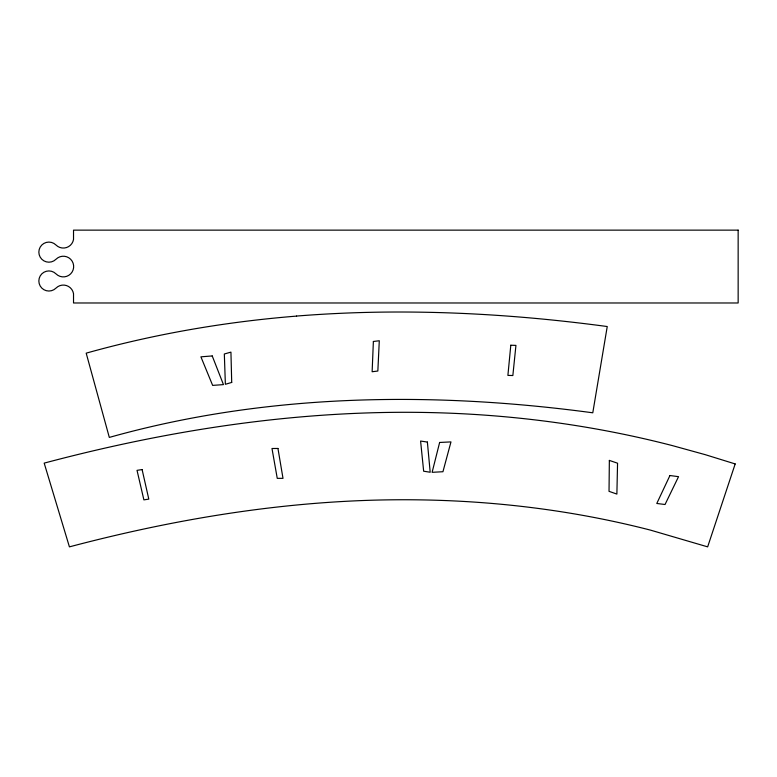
<?xml version="1.0" encoding="UTF-8"?>
<svg xmlns="http://www.w3.org/2000/svg" width="777" height="777" viewBox="0 0 777 777"><rect width="100%" height="100%" fill="white"/><g stroke="black" fill="none" stroke-linecap="round" stroke-linejoin="round"><path stroke-width="1.17" d="M296.552 316.103C225.485 321.833 154.866 333.906 86.189 353.156L109.314 437.412C266.181 393.317 432.129 391.181 592.783 412.801L607.245 326.534C536.858 317.084 465.86 311.771 394.813 312.024A1279.544 1279.544 0 0 0 296.552 316.064M609.353 460.411L609.032 491.336L616.88 494.085L617.56 463.209L609.353 460.411M373.378 341.472L372.134 371.746L377.845 371.027L379.293 340.753L373.378 341.472M510.8 345.231L507.896 375.398L512.849 375.524L515.938 345.386L510.8 345.231M439.636 442.463L432.119 472.319L442.939 471.726L450.971 441.909L439.636 442.463M735.178 463.937L707.653 546.862L650.543 530.137C557.536 506.167 460.965 497.008 365.054 500.446C265.093 504.079 166.006 521.338 69.415 546.862L44.182 463.121C148.524 435.382 255.643 416.919 363.655 413.053C467.327 409.265 571.649 419.561 672.144 445.542L705.293 454.681L735.178 463.937M669.939 475.524L656.788 503.467L665.044 504.506L678.535 476.67L669.939 475.524M231.711 382.439L225.369 384.285L224.33 354.001L230.934 352.127L231.711 382.439M142.104 469.561L137.024 470.357L143.891 499.873L148.795 499.116L142.104 469.561M212.228 355.944L200.903 356.828L212.645 385.392L223.455 384.615L212.228 355.944M277.952 448.465L271.989 448.504L277.253 478.35L283.003 478.341L277.952 448.465M738.15 230.138L73.524 230.138L73.524 239.442A10.344 10.344 0 0 1 56.012 245.027A10.052 10.052 0 0 0 41.793 245.027A10.052 10.052 0 0 0 41.793 259.246A10.052 10.052 0 0 0 56.012 259.246A10.344 10.344 0 0 1 70.639 259.246A10.344 10.344 0 0 1 70.639 273.873A10.344 10.344 0 0 1 56.012 273.873A10.052 10.052 0 0 0 41.793 273.873A10.052 10.052 0 0 0 41.793 288.092A10.052 10.052 0 0 0 56.012 288.092A10.344 10.344 0 0 1 73.524 293.677L73.524 302.981L738.15 302.981L738.15 230.138M427.379 442.064L420.59 441.045L423.659 471.212L430.186 472.241L427.379 442.064"/></g></svg>
